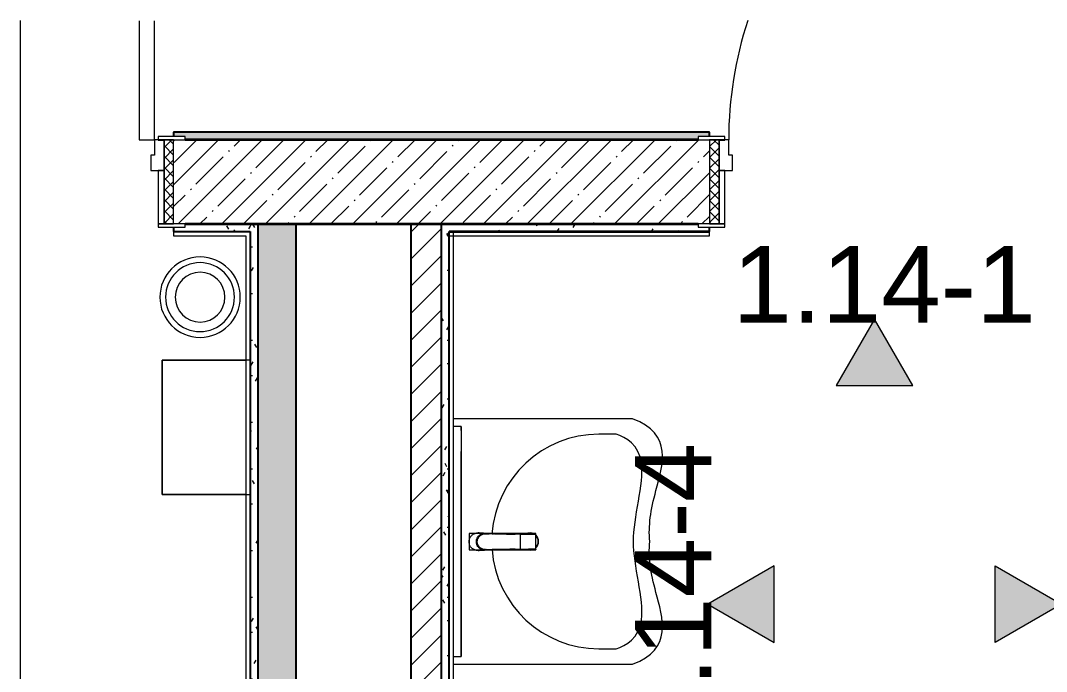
# Model space of a CAD drawing. Header units: millimetres. Extents: x 66053 to 88312, y -1987 to 8211.
# Drawn here: x 66460 to 69140, y 6512 to 8211 of the extents above; entities that cross this region are included whole.
import ezdxf

# ---------------------------------------------------------------- set-up
doc = ezdxf.new("R2010")
doc.units = ezdxf.units.MM
for name, color, linetype, lineweight in [('0-1', 7, 'Continuous', 9), ('A-DOOR', 7, 'Continuous', 9), ('A-DOOR-1', 7, 'Continuous', 13), ('A-DOOR-FRAM', 7, 'Continuous', 13), ('A-DOOR-FRAM-1', 7, 'Continuous', 9), ('G-ANNO-SYMB', 7, 'Continuous', 9), ('I-WALL', 7, 'Continuous', 9), ('P-SANR-FIXT', 7, 'Continuous', 9), ('P-SANR-FIXT-1', 7, 'Continuous', 13), ('Оси', 7, 'Continuous', 9)]:
    doc.layers.add(name, color=color, linetype=linetype, lineweight=lineweight)
for name, color, linetype, lineweight, true_color in [('A-WALL-1', 7, 'Continuous', 35, 0x3c3c3c), ('A-WALL-2', 7, 'Continuous', 25, 0x3c3c3c), ('A-WALL-FNSH-1', 7, 'Continuous', 13, 0x3c3c3c), ('I-FURN-1', 7, 'Continuous', 9, 0xf0f0f0)]:
    doc.layers.add(name, color=color, linetype=linetype, lineweight=lineweight, true_color=true_color)
doc.styles.add('Arial_1', font='arial.ttf', dxfattribs={"height": 200})
pattern_1 = [(0, (0, 0), (121.92, 30.48), [10.058, -81.382, 10.058, -81.382, -487.68]), (0, (0, 0), (121.92, 30.48), [-182.88, 10.058, -172.822, 10.058, -81.382, -213.36]), (0, (0, 0), (121.92, 30.48), [-457.2, 10.058, -50.902, 10.058, -142.342]), (120, (45.72, 15.24), (-87.356454, 90.345817), [10.058, -81.382, 10.058, -81.382, -487.68]), (120, (45.72, 15.24), (-87.356454, 90.345817), [-182.88, 10.058, -172.822, 10.058, -81.382, -213.36]), (120, (45.72, 15.24), (-87.356454, 90.345817), [-457.2, 10.058, -50.902, 10.058, -142.342]), (240, (60.96, 76.2), (-34.563546, -120.825817), [10.058, -81.382, 10.058, -81.382, -487.68]), (240, (60.96, 76.2), (-34.563546, -120.825817), [-182.88, 10.058, -172.822, 10.058, -81.382, -213.36]), (240, (60.96, 76.2), (-34.563546, -120.825817), [-457.2, 10.058, -50.902, 10.058, -142.342])]

# ---------------------------------------------------------------- blocks, each defined once
blk = doc.blocks.new('110_Дверь_СКБ_1Ст_Внутренняя1 - Д-7_л__950x2100h_Туалет-V1-План разверток пом_ 1_14_ Этаж 1')
at = {"layer": 'A-DOOR'}
h = blk.add_hatch(dxfattribs=at)
h.set_pattern_fill('FP_5', color=256, style=0, pattern_type=2)
h.set_pattern_definition([(135, (1826.41, 174.685), (-14.14214, -14.14214), []), (225, (1826.41, 174.685), (14.14214, -14.14214), [])])
h.paths.add_polyline_path([(487.5, -110), (487.5, 110), (462.5, 110), (462.5, -110)])
at = {"layer": 'A-DOOR-1'}
for p, q in [((397.5, 420.5), (397.5, 110)), ((437.5, 110), (437.5, 420.5)), ((397.5, 110), (437.5, 110))]:
    blk.add_line(p, q, dxfattribs=at)
at = {"layer": 'A-DOOR-FRAM'}
for p, q in [((437.5, 110), (437.5, 70)), ((462.5, 110), (437.5, 110)), ((517.5, 118), (447.5, 118)), ((447.5, 118), (447.5, 110)), ((462.5, 110), (447.5, 110)), ((447.5, 110), (447.5, 109)), ((447.5, 110), (517.5, 110)), ((447.5, 109), (462.5, 109)), ((462.5, 30), (462.5, 110)), ((487.5, 110), (462.5, 110)), ((462.5, 110), (462.5, -110)), ((462.5, 109), (462.5, 110)), ((487.5, -110), (487.5, 110)), ((517.5, 110), (517.5, 118)), ((437.5, 70), (427.5, 70)), ((427.5, 70), (427.5, 30)), ((427.5, 30), (462.5, 30)), ((462.5, 30), (447.5, 30)), ((447.5, 30), (447.5, -110)), ((462.5, -110), (462.5, 30)), ((447.5, -110), (462.5, -110)), ((517.5, -110), (447.5, -110)), ((447.5, -110), (447.5, -118)), ((447.5, -118), (517.5, -118)), ((462.5, -110), (487.5, -110)), ((517.5, -118), (517.5, -110))]:
    blk.add_line(p, q, dxfattribs=at)
blk = doc.blocks.new('110_Дверь_СКБ_1Ст_Внутренняя1 - Д-4 _л_ 1100x2100h_су мгн-32399982-План разверток пом_ 1_14_ Этаж 1')
at = {"layer": 'A-DOOR'}
h = blk.add_hatch(dxfattribs=at)
h.set_pattern_fill('FP_6', color=256, style=0, pattern_type=2)
h.set_pattern_definition([(135, (1751.41, 174.685), (-14.14214, -14.14214), []), (225, (1751.41, 174.685), (14.14214, -14.14214), [])])
h.paths.add_polyline_path([(562.5, -110), (562.5, 110), (537.5, 110), (537.5, -110)])
at = {"layer": 'A-DOOR-FRAM-1'}
h = blk.add_hatch(dxfattribs=at)
h.set_pattern_fill('FP_7', color=256, style=0, pattern_type=2)
h.set_pattern_definition([(45, (-371.384, 174.685), (-14.1421, 14.1421), []), (135, (-371.384, 174.685), (-14.1421, -14.1421), [])])
h.paths.add_polyline_path([(-512.5, -110), (-512.5, 110), (-537.5, 110), (-537.5, -110)])
at = {"layer": 'A-DOOR'}
blk.add_arc((512.5, 110), 1000, 161.8707, 180, dxfattribs=at)
at = {"layer": 'A-DOOR-1'}
for p, q in [((472.5, 420.5), (472.5, 110)), ((512.5, 110), (512.5, 420.5)), ((472.5, 110), (512.5, 110))]:
    blk.add_line(p, q, dxfattribs=at)
at = {"layer": 'A-DOOR-FRAM'}
for p, q in [((-497.5, 118), (-567.5, 118)), ((-567.5, 118), (-567.5, 110)), ((-567.5, 110), (-497.5, 110)), ((-512.5, 110), (-537.5, 110)), ((-537.5, 110), (-537.5, -110)), ((-487.5, 110), (-512.5, 110)), ((-512.5, 110), (-512.5, 30)), ((-512.5, -110), (-512.5, 110)), ((-497.5, 110), (-512.5, 110)), ((-512.5, 110), (-512.5, 109)), ((-512.5, 109), (-497.5, 109)), ((-497.5, 110), (-497.5, 118)), ((-497.5, 109), (-497.5, 110)), ((-487.5, 70), (-487.5, 110)), ((512.5, 110), (512.5, 70)), ((537.5, 110), (512.5, 110)), ((592.5, 118), (522.5, 118)), ((522.5, 118), (522.5, 110)), ((537.5, 110), (522.5, 110)), ((522.5, 110), (522.5, 109)), ((522.5, 110), (592.5, 110)), ((522.5, 109), (537.5, 109)), ((537.5, 30), (537.5, 110)), ((562.5, 110), (537.5, 110)), ((537.5, 110), (537.5, -110)), ((537.5, 109), (537.5, 110)), ((562.5, -110), (562.5, 110)), ((592.5, 110), (592.5, 118)), ((-477.5, 70), (-487.5, 70)), ((-477.5, 30), (-477.5, 70)), ((512.5, 70), (502.5, 70)), ((502.5, 70), (502.5, 30)), ((-512.5, 30), (-477.5, 30)), ((-497.5, 30), (-512.5, 30)), ((-512.5, 30), (-512.5, -110)), ((-497.5, -110), (-497.5, 30)), ((502.5, 30), (537.5, 30)), ((537.5, 30), (522.5, 30)), ((522.5, 30), (522.5, -110)), ((537.5, -110), (537.5, 30)), ((-497.5, -110), (-567.5, -110)), ((-567.5, -110), (-567.5, -118)), ((-567.5, -118), (-497.5, -118)), ((-537.5, -110), (-512.5, -110)), ((-512.5, -110), (-497.5, -110)), ((-497.5, -118), (-497.5, -110)), ((522.5, -110), (537.5, -110)), ((592.5, -110), (522.5, -110)), ((522.5, -110), (522.5, -118)), ((522.5, -118), (592.5, -118)), ((537.5, -110), (562.5, -110)), ((592.5, -118), (592.5, -110))]:
    blk.add_line(p, q, dxfattribs=at)
blk = doc.blocks.new('зеркало круглое600д - 1_22д зеркало круглое d600-V3-План разверток пом_ 1_14_ Этаж 1')
at = {"layer": 'I-FURN-1'}
for p, q in [((-300, 0), (300, 0)), ((-300, 0), (-300, -20)), ((-300, -20), (235.1, -20)), ((300, -20), (-300, -20)), ((290.1, -20), (294.2, -20)), ((294.2, -20), (294.2, -20)), ((294.2, -20), (300, -20)), ((300, -20), (300, 0))]:
    blk.add_line(p, q, dxfattribs=at)
blk = doc.blocks.new('сифон - Для раковины-V8-План разверток пом_ 1_14_ Этаж 1')
at = {"layer": 'P-SANR-FIXT-1'}
for radius, start, end in [(22.5, 133.7338, 180), (22.5, 180, 225.6765), (21.5, 136.1578, 180), (21.5, 180, 223.3802), (22.5, 67.2152, 113.0759), (21.5, 72, 108), (22.5, 241.9585, 297.7301), (21.5, 245.8675, 293.8296)]:
    blk.add_arc((0, 0), radius, start, end, dxfattribs=at)
blk = doc.blocks.new('смеситель для раковины - Default-V9-План разверток пом_ 1_14_ Этаж 1')
at = {"layer": '0-1'}
for p, q in [((19.7, 151.6), (-19.8, 151.6)), ((-20.3, 110), (-20.4, 97.4)), ((19.8, 111.8), (-19.8, 111.8)), ((20.4, 97.4), (20.3, 110)), ((-22.8, 3), (-21.8, 15.6)), ((-20.7, 17.2), (-20.7, 16.7)), ((20.8, 16.7), (20.8, 17.2))]:
    blk.add_line(p, q, dxfattribs=at)
at = {"layer": '0-1', "flags": 128}
for points in [[(-19.8, 151.6), (-20, 151.6), (-20.2, 151.6), (-20.3, 151.5), (-20.4, 151.5), (-20.5, 151.4), (-20.6, 151.3), (-20.6, 151.2), (-20.7, 151.1), (-20.7, 151.1), (-20.7, 151), (-20.7, 151), (-20.8, 150.9), (-20.8, 150.6), (-20.8, 149.7), (-20.8, 148.7), (-20.8, 147.7), (-20.9, 146.7), (-20.9, 145.3), (-21.1, 93.2)], [(19.7, 151.6), (20, 151.6), (20.2, 151.6), (20.4, 151.5), (20.5, 151.4), (20.6, 151.3), (20.6, 151.3), (20.7, 151.2), (20.7, 151.1), (20.7, 151.1), (20.7, 151), (20.8, 151), (20.8, 150.9), (20.8, 150.6)], [(-19.8, 111.8), (-19.9, 111.8), (-20, 111.8), (-20.1, 111.8), (-20.1, 111.7), (-20.2, 111.7), (-20.3, 111.6), (-20.3, 111.5), (-20.3, 111.5), (-20.3, 111.4), (-20.3, 111.4), (-20.3, 111.4), (-20.3, 111.3), (-20.3, 111.2), (-20.3, 111), (-20.3, 110.8), (-20.3, 110.6), (-20.3, 110.3), (-20.3, 110)], [(12.1, -0.1), (14.4, 1.7), (18.1, 6.1), (20.4, 11.5), (21.2, 17.2), (21.2, 36.2), (21.1, 56), (21, 111.4)], [(19.8, 111.8), (19.9, 111.8), (20, 111.8), (20.1, 111.8), (20.2, 111.7), (20.2, 111.6), (20.3, 111.6), (20.3, 111.5), (20.3, 111.5), (20.3, 111.4), (20.3, 111.4), (20.3, 111.3), (20.3, 111.1), (20.3, 110.9), (20.3, 110.7), (20.3, 110.4), (20.3, 110)], [(-21.8, 15.6), (-21.7, 19.7), (-21.6, 24.4), (-21.5, 30.8), (-21.4, 37.1), (-21.3, 49.4), (-21.2, 68.8), (-21.1, 88)], [(-18.9, 7.6), (-20, 10.3), (-20.8, 13.1), (-21.1, 18.6), (-21.1, 48.6), (-21.1, 93.2)], [(21.8, 15.6), (22.1, 11.2), (22.8, 3)]]:
    blk.add_lwpolyline(points, dxfattribs=at)
at = {"layer": 'P-SANR-FIXT'}
for p, q in [((21, 151.6), (-21, 151.6)), ((-21, 151.6), (-21, -23)), ((-19.7, 144), (-19.8, 111.7)), ((19.8, 111.7), (19.7, 144)), ((21, -23), (21, 151.6)), ((-21, 19.9), (-20.8, 19.8)), ((-20.4, 22), (-20.8, 19.8)), ((19.4, 12.9), (20.4, 11.1)), ((20.8, 19.8), (20.4, 22)), ((21, 19.9), (20.8, 19.8)), ((20.9, 18.5), (20.8, 19.8)), ((20.9, 18.4), (21.1, 18.4)), ((22.5, 5), (22.9, 0.9)), ((-21, -23), (21, -23)), ((-0.6, -2.8), (0.6, -2.8))]:
    blk.add_line(p, q, dxfattribs=at)
at = {"layer": 'P-SANR-FIXT', "flags": 128}
for points in [[(-21.1, 16.9), (-21.1, 42.2), (-21, 67.6), (-20.8, 118.3), (-20.7, 143.7), (-20.7, 149.4), (-20.8, 150.2), (-20.9, 145.3), (-20.9, 138.9), (-21.1, 88.1)], [(-20.1, 88.1), (-20.1, 99.6), (-20, 111), (-20, 122.4), (-19.9, 133.8), (-19.9, 145.2)], [(19.9, 145.2), (19.9, 138.9), (19.9, 132.6), (20, 126.2), (20, 119.9), (20, 113.5), (20, 107.2), (20.1, 100.8), (20.1, 94.5), (20.1, 88.1)], [(21.1, 88.1), (20.9, 138.9), (20.9, 145.3), (20.8, 150.2), (20.7, 149.4), (20.7, 143.7), (20.8, 118.3), (21, 67.6), (21.1, 42.2), (21.1, 16.9)], [(-21.1, 18.6), (-21.1, 18.6), (-21.1, 18.6), (-21, 18.6), (-21, 18.6), (-21, 18.5), (-20.9, 18.5), (-20.9, 18.5)], [(-21.1, 18.4), (-21.1, 18), (-21.1, 17.6), (-21.1, 17.2), (-21.1, 16.8), (-21.1, 16.4)], [(-20.8, 19.8), (-20.9, 19.2), (-20.9, 18.5)], [(-15.9, 4.1), (-13.1, 1.6), (-9.8, -0.4), (-6.1, -1.8), (-2.1, -2.5), (2.1, -2.5), (6.1, -1.8), (9.8, -0.4), (11.1, 0.3)], [(11.6, 0.6), (13.1, 1.6), (15.9, 4.1)], [(21.1, 16.4), (21.1, 16.8), (21.1, 17.2), (21.1, 17.6), (21.1, 18), (21.1, 18.4)], [(22.9, 0.9), (22.7, 3.2), (22.5, 5.6), (22.3, 7.9), (22.1, 10.8), (21.8, 15.2)], [(0.6, -3.9), (0.3, -3.9), (0.1, -3.9), (-0.1, -3.9), (-0.3, -3.9), (-0.6, -3.9)]]:
    blk.add_lwpolyline(points, dxfattribs=at)
at = {"layer": 'P-SANR-FIXT'}
for centre, major_axis, ratio, start_param, end_param in [((-19.8, 109.7), (-0.5, 0.002), 0.095846, 0.017294, 1.571164), ((19.8, 109.7), (0.5, 0.002), 0.095848, 4.711795, 6.265892), ((0, 17.2), (20.8, 0), 0.98634, 3.038054, 3.141593), ((0, 17.2), (20.8, 0), 0.98634, 3.141593, 3.441377), ((0, 16.7), (20.8, 0), 0.98634, 3.141593, 3.372062), ((0, 16.7), (20.7, 0), 0.98634, 3.571127, 3.769911), ((0, 17.2), (20.8, 0), 0.98634, 3.613983, 5.336037), ((0, 16.7), (20.7, 0), 0.98634, 3.994763, 4.083653), ((0, 16.7), (20.8, 0), 0.98634, 5.376246, 5.846752), ((0, 17.2), (20.8, 0), 0.98634, 5.499139, 5.804813), ((0, 17.2), (-20.8, 0), 0.98634, 2.841808, 3.141593), ((0, 16.7), (20.8, 0), 0.98634, 6.052716, 6.283185), ((0, 17.2), (20.8, 0), 0.98634, 0, 0.103539), ((0, 16.7), (20.7, 0), 0.98634, 4.276566, 4.807479), ((0, 16.7), (20.8, 0), 0.98634, 4.9338, 5.10736)]:
    blk.add_ellipse(centre, major_axis=major_axis, ratio=ratio, start_param=start_param, end_param=end_param, dxfattribs=at)
for points, knots in [([(-19.9, 145.2), (-19.9, 146), (-19.9, 147.4), (-19.8, 149.3), (-19.8, 150.7), (-19.8, 151.5), (-19.8, 151.6), (-19.8, 151.6)], [0, 0, 0, 0, 0.1, 0.2, 0.3, 0.4, 0.4725859, 0.4725859, 0.4725859, 0.4725859]), ([(-19.8, 151.6), (-19.7, 151.6), (-19.7, 151.6), (-19.7, 151.2), (-19.7, 150), (-19.7, 148.3), (-19.7, 146.2), (-19.7, 144.8), (-19.7, 144)], [0.4728347, 0.4728347, 0.4728347, 0.4728347, 0.5, 0.6, 0.7, 0.8, 0.9, 1, 1, 1, 1]), ([(19.7, 144), (19.7, 144.8), (19.7, 146.2), (19.7, 148.3), (19.7, 150), (19.7, 151.2), (19.7, 151.6), (19.7, 151.6), (19.7, 151.6)], [0, 0, 0, 0, 0.1, 0.2, 0.3, 0.4, 0.5, 0.5274121, 0.5274121, 0.5274121, 0.5274121]), ([(19.7, 151.6), (19.8, 151.6), (19.8, 151.5), (19.8, 150.7), (19.8, 149.3), (19.9, 147.4), (19.9, 146), (19.9, 145.2)], [0.5275209, 0.5275209, 0.5275209, 0.5275209, 0.6, 0.7, 0.8, 0.9, 1, 1, 1, 1]), ([(-19.8, 111.8), (-19.8, 111.8), (-19.8, 111.7), (-19.8, 110.9), (-19.8, 110.1), (-19.8, 109.7)], [0.4695548, 0.4695548, 0.4695548, 0.4695548, 0.6, 0.8, 1, 1, 1, 1]), ([(19.8, 109.7), (19.8, 110.1), (19.8, 110.9), (19.8, 111.7), (19.8, 111.8), (19.8, 111.8)], [0, 0, 0, 0, 0.2, 0.4, 0.5304748, 0.5304748, 0.5304748, 0.5304748]), ([(-21.1, 88.1), (-21.1, 85.7), (-21.1, 82.2), (-21.1, 77.5), (-21.2, 73.9), (-21.2, 70.4), (-21.2, 66.8), (-21.2, 63.9), (-21.2, 61.5), (-21.2, 59.8), (-21.2, 58), (-21.2, 55.7), (-21.3, 52.8), (-21.3, 49.3), (-21.3, 46), (-21.3, 42.6), (-21.4, 39.4), (-21.4, 36.2), (-21.5, 32.2), (-21.5, 27.5), (-21.7, 20.9), (-21.8, 17.2), (-21.8, 15.2)], [0, 0, 0, 0, 0.083333, 0.125, 0.166667, 0.208333, 0.25, 0.291667, 0.3125, 0.333333, 0.354167, 0.375, 0.416667, 0.458333, 0.5, 0.541667, 0.583333, 0.625, 0.666667, 0.75, 0.833333, 1, 1, 1, 1]), ([(-20.4, 97.4), (-20.4, 91.1), (-20.5, 81.8), (-20.6, 69.7), (-20.6, 60), (-20.7, 52.6), (-20.8, 47.4), (-20.8, 45.2), (-20.8, 43.5), (-20.9, 41.8), (-20.9, 39.8), (-20.9, 37.7), (-20.9, 36.2), (-20.9, 35.4), (-21, 34.1), (-21, 32.6), (-21, 31), (-21, 29.7), (-21, 28.6), (-21, 27.7), (-21, 26.8), (-21.1, 25.6), (-21.1, 22.9), (-21.1, 20.4), (-21.1, 18.4)], [0, 0, 0, 0, 0.222222, 0.333333, 0.444444, 0.583333, 0.618056, 0.652778, 0.670139, 0.6875, 0.722222, 0.756944, 0.774306, 0.782986, 0.791667, 0.826389, 0.84375, 0.861111, 0.878472, 0.887153, 0.895833, 0.913194, 0.930556, 1, 1, 1, 1]), ([(-20.5, 43.6), (-20.5, 44.1), (-20.5, 44.9), (-20.5, 45.9), (-20.4, 46.5), (-20.4, 47), (-20.4, 47.6), (-20.3, 48.2), (-20.3, 49.3), (-20.3, 50.8), (-20.3, 52.7), (-20.3, 54.8), (-20.2, 57.1), (-20.2, 60.5), (-20.1, 67), (-20, 78.4), (-19.9, 90.5), (-19.9, 97.4)], [0.3665203, 0.3665203, 0.3665203, 0.3665203, 0.3928571, 0.4107143, 0.4196429, 0.4285714, 0.4375, 0.4464286, 0.4642857, 0.5, 0.5357143, 0.5714286, 0.6071429, 0.6428571, 0.7142857, 0.8571429, 1, 1, 1, 1]), ([(19.9, 97.4), (19.9, 90.5), (20, 78.4), (20.1, 66.9), (20.2, 60.3), (20.3, 57), (20.3, 54.6), (20.3, 52.6), (20.3, 50.7), (20.3, 49.2), (20.4, 48.1), (20.4, 47.4), (20.4, 46.9), (20.4, 46.4), (20.4, 45.8), (20.4, 44.6), (20.4, 43), (20.4, 41.3), (20.5, 40), (20.5, 39.2), (20.6, 38.5), (20.7, 37.9), (20.7, 37.5)], [0, 0, 0, 0, 0.1428571, 0.2857143, 0.3571429, 0.3928571, 0.4285714, 0.4642857, 0.5, 0.5357143, 0.5535714, 0.5625, 0.5714286, 0.5803571, 0.5892857, 0.6071429, 0.6428571, 0.6785714, 0.6964286, 0.7053571, 0.7142857, 0.7301718, 0.7301718, 0.7301718, 0.7301718]), ([(20.1, 88.1), (20.1, 88.2), (20.2, 88.3), (20.4, 88.2), (20.5, 88), (20.6, 87.8), (20.7, 87.5), (20.7, 87.3), (20.8, 87.1), (20.9, 87), (20.9, 86.8), (20.9, 86.7)], [0, 0, 0, 0, 0.1, 0.19375, 0.25, 0.3, 0.35, 0.4, 0.45, 0.525, 0.575, 0.575, 0.575, 0.575]), ([(21.1, 18.4), (21.1, 19.2), (21.1, 20.8), (21.1, 23.1), (21.1, 25), (21.1, 26.5), (21, 27.6), (21, 28.6), (21, 30), (21, 31.7), (21, 33.4), (21, 34.6), (20.9, 35.2), (20.9, 35.7), (20.9, 36.3), (20.9, 36.9), (20.9, 38.1), (20.9, 39.8), (20.9, 41.4), (20.8, 42.8), (20.8, 44.1), (20.8, 45.8), (20.8, 48.6), (20.7, 53.5), (20.6, 60.7), (20.6, 68.9), (20.5, 76.5), (20.5, 85.7), (20.4, 92.7), (20.4, 97.4)], [0, 0, 0, 0, 0.027778, 0.055556, 0.083333, 0.097222, 0.111111, 0.125, 0.138889, 0.166667, 0.194444, 0.208333, 0.215278, 0.222222, 0.229167, 0.236111, 0.25, 0.277778, 0.305556, 0.319444, 0.333333, 0.361111, 0.388889, 0.444444, 0.555556, 0.666667, 0.75, 0.833333, 1, 1, 1, 1]), ([(21.8, 15.2), (21.8, 16.4), (21.7, 19.4), (21.6, 24.2), (21.5, 28.2), (21.5, 30.6), (21.5, 32.4), (21.4, 34.1), (21.4, 35.8), (21.4, 37.3), (21.4, 38.7), (21.4, 39.8), (21.4, 41), (21.3, 42.6), (21.3, 44.7), (21.3, 47.5), (21.3, 50.9), (21.2, 55.1), (21.2, 60), (21.2, 65.1), (21.2, 69.9), (21.2, 74.5), (21.1, 80.6), (21.1, 85.1), (21.1, 88.1)], [0, 0, 0, 0, 0.142857, 0.285714, 0.357143, 0.392857, 0.428571, 0.464286, 0.5, 0.535714, 0.553571, 0.571429, 0.589286, 0.607143, 0.642857, 0.678571, 0.714286, 0.75, 0.785714, 0.821429, 0.857143, 0.892857, 0.928571, 1, 1, 1, 1]), ([(-21, 19.9), (-21, 20.5), (-20.9, 21.9), (-20.9, 23.9), (-20.9, 25.6), (-20.9, 26.9), (-20.9, 27.6), (-20.9, 28.1), (-20.9, 28.7), (-20.9, 29.4), (-21, 30.9), (-21, 33.1), (-21, 35.5), (-20.9, 37.4), (-20.9, 38.5), (-20.8, 39.3), (-20.7, 40.1), (-20.7, 40.7), (-20.6, 41.2), (-20.6, 41.3)], [0, 0, 0, 0, 0.0357143, 0.0714286, 0.1071429, 0.125, 0.1339286, 0.1428571, 0.1517857, 0.1607143, 0.1785714, 0.2142857, 0.25, 0.2678571, 0.2857143, 0.2946429, 0.3035714, 0.3214286, 0.3257253, 0.3257253, 0.3257253, 0.3257253]), ([(20.9, 33.9), (20.9, 33.6), (20.9, 32.5), (20.9, 30.9), (20.9, 29.2), (20.9, 28.3), (20.9, 27.5), (20.9, 26.8), (20.9, 25.6), (20.9, 23.9), (21, 21.9), (21, 20.5), (21, 19.9)], [0.7766981, 0.7766981, 0.7766981, 0.7766981, 0.7857143, 0.8214286, 0.8392857, 0.8571429, 0.8660714, 0.875, 0.8928571, 0.9285714, 0.9642857, 1, 1, 1, 1]), ([(-21.8, 15.2), (-21.9, 13.9), (-22, 12.1), (-22.1, 10.1), (-22.2, 8.7), (-22.3, 7.5), (-22.4, 6.6), (-22.5, 5.7), (-22.6, 4.8), (-22.7, 3.8), (-22.8, 2.5), (-22.9, 1.5), (-22.9, 0.9)], [0, 0, 0, 0, 0.166667, 0.25, 0.333333, 0.416667, 0.5, 0.583333, 0.666667, 0.75, 0.833333, 1, 1, 1, 1]), ([(22.9, 0.3), (22.9, -2.5), (22.3, -6.4), (20, -11.4), (17.7, -14.7), (14.9, -17.6), (11.6, -20), (7.9, -21.7), (4.5, -22.6), (1.5, -23), (-1.9, -23), (-6, -22.4), (-10, -20.8), (-12.8, -19.1), (-14.8, -17.5), (-16.7, -15.8), (-18.8, -13.3), (-21.9, -8.1), (-22.9, -3.2), (-22.9, 0.3)], [0, 0, 0, 0, 0.111111, 0.166667, 0.222222, 0.277778, 0.333333, 0.388889, 0.444444, 0.479167, 0.513889, 0.583333, 0.652778, 0.6875, 0.722222, 0.756944, 0.791667, 0.861111, 1, 1, 1, 1]), ([(-21, 19.9), (-21, 19.7), (-21, 19.5), (-21.1, 19.2), (-21.1, 18.9), (-21.1, 18.7), (-21.1, 18.6)], [0, 0, 0, 0, 0.333333, 0.5, 0.666667, 1, 1, 1, 1]), ([(-0.6, -3.9), (-1.6, -3.9), (-3.8, -3.7), (-7, -2.8), (-10, -1.5), (-12.8, 0.2), (-15.2, 2.3), (-17.3, 4.8), (-18.7, 7.1), (-19.6, 9), (-20.1, 10.6), (-20.6, 12.1), (-21, 14.3), (-21.1, 15.9), (-21.1, 16.9)], [0, 0, 0, 0, 0.1, 0.2, 0.3, 0.4, 0.5, 0.6, 0.7, 0.75, 0.8, 0.85, 0.9, 1, 1, 1, 1]), ([(-21.1, 16.4), (-21.1, 14.3), (-20.4, 11.1), (-18.7, 7.6), (-17.5, 5.8), (-16.4, 4.5), (-15.2, 3.2), (-13.9, 2.1), (-12.5, 1), (-10.9, 0.1), (-9.2, -0.7), (-6.9, -1.7), (-3.8, -2.5), (0, -2.8), (3.8, -2.5), (6.9, -1.7), (9, -0.9), (10.1, -0.3), (10.6, 0), (10.9, 0.1)], [0, 0, 0, 0, 0.1111111, 0.1666667, 0.1944444, 0.2222222, 0.25, 0.2777778, 0.3055556, 0.3333333, 0.3611111, 0.3888889, 0.4444444, 0.5, 0.5555556, 0.6111111, 0.6388889, 0.6527778, 0.6666667, 0.6666667, 0.6666667, 0.6666667]), ([(-20.8, 14.6), (-20.7, 14.1), (-20.6, 12.9), (-20.2, 11.6), (-20, 10.9)], [0, 0, 0, 0, 0.4, 1, 1, 1, 1]), ([(-20, 10.9), (-19.6, 9.8), (-18.5, 7.4), (-17, 5.2), (-15.9, 4.1)], [0, 0, 0, 0, 0.444444, 1, 1, 1, 1]), ([(21.1, 16.9), (21.1, 15.9), (21, 13.7), (20.2, 10.6), (19, 7.6), (16.7, 3.9), (12.9, 0), (7.1, -3.1), (2.7, -3.9), (0.6, -3.9)], [0, 0, 0, 0, 0.1, 0.2, 0.3, 0.4, 0.6, 0.8, 1, 1, 1, 1]), ([(11.7, 0.6), (11.9, 0.7), (12.7, 1.2), (13.9, 2), (15, 3), (15.8, 3.8), (16.4, 4.5), (17, 5.2), (17.7, 6.2), (18.6, 7.6), (19.3, 9), (19.7, 9.9), (19.9, 10.5), (20, 10.9), (20.2, 11.2), (20.3, 11.7), (20.6, 12.6), (20.8, 13.8), (21, 15.1), (21.1, 16), (21.1, 16.4)], [0.6805556, 0.6805556, 0.6805556, 0.6805556, 0.6944444, 0.7222222, 0.75, 0.7638889, 0.7777778, 0.7916667, 0.8055556, 0.8333333, 0.8611111, 0.875, 0.8819444, 0.8888889, 0.8958333, 0.9027778, 0.9166667, 0.9444444, 0.9722222, 1, 1, 1, 1]), ([(15.9, 4.1), (16.7, 5), (18.4, 7.2), (19.5, 9.5), (20, 10.9)], [0, 0, 0, 0, 0.444444, 1, 1, 1, 1]), ([(20, 10.9), (20.2, 11.4), (20.5, 12.7), (20.7, 13.9), (20.8, 14.6)], [0, 0, 0, 0, 0.444444, 1, 1, 1, 1]), ([(-0.6, -3.9), (-0.6, -3.9), (-0.6, -3.7), (-0.6, -3.5), (-0.6, -3.1), (-0.6, -2.9), (-0.6, -2.8)], [0, 0, 0, 0, 0.363636, 0.545455, 0.727273, 1, 1, 1, 1]), ([(0.6, -3.9), (0.6, -3.9), (0.6, -3.7), (0.6, -3.5), (0.6, -3.1), (0.6, -2.9), (0.6, -2.8)], [0, 0, 0, 0, 0.363636, 0.545455, 0.727273, 1, 1, 1, 1])]:
    blk.add_open_spline(points, degree=3, knots=knots, dxfattribs=at)
for points in [[(-19.8, 111.8), (-19.8, 111.8), (-19.8, 111.8), (-19.8, 111.8)], [(19.8, 111.8), (19.8, 111.8), (19.8, 111.8), (19.8, 111.8)], [(-20.1, 88.1), (-20.4, 88.2), (-20.6, 88.2), (-20.8, 88.2)], [(-20, 85.7), (-20.1, 86.5), (-20.1, 87.3), (-20.1, 88.1)], [(20.1, 88.1), (20.1, 87.3), (20.1, 86.5), (20, 85.7)], [(-22.9, 0.9), (-22.9, 2.2), (-22.8, 3.6), (-22.6, 4.9)], [(-21.8, 15.2), (-21.8, 16.4), (-21.7, 17.6), (-21.4, 18.8)], [(-20.9, 18.4), (-21, 18.4), (-21.1, 18.4), (-21.1, 18.5)], [(-20.4, 22.5), (-20.7, 21.7), (-20.9, 20.8), (-21, 19.9)], [(-21, 20.1), (-20.8, 20.9), (-20.5, 21.6), (-20.2, 22.3)], [(-20.9, 18.3), (-20.9, 17.7), (-20.9, 16.5), (-20.8, 15.2), (-20.8, 14.6)], [(20.7, 19.9), (20.7, 17.5), (19.9, 12.6), (16.3, 6), (10.7, 1.1), (3.8, -1.6), (-3.7, -1.6), (-10.7, 1.1), (-16.3, 6), (-19.9, 12.6), (-20.7, 17.5), (-20.7, 19.9)], [(-20.4, 11.1), (-20.1, 11.7), (-19.8, 12.3), (-19.4, 12.9)], [(20.2, 22.3), (21.2, 20.1), (21.8, 17.6), (21.8, 15.2)], [(21, 19.9), (20.9, 20.8), (20.7, 21.7), (20.4, 22.5)], [(20.8, 14.6), (20.8, 15.2), (20.9, 16.5), (20.9, 17.8), (20.9, 18.4)], [(21.1, 18.5), (21.1, 18.5), (21, 18.5), (20.9, 18.5)], [(21.1, 18.5), (21.1, 18.6), (21.1, 18.7), (21.1, 18.9), (21.1, 19.2), (21.1, 19.4), (21, 19.6), (21, 19.8), (21, 19.9)], [(-1.9, -2.7), (-1.4, -2.7), (-1, -2.7), (-0.6, -2.8)]]:
    blk.add_open_spline(points, degree=3, dxfattribs=at)
blk = doc.blocks.new('мусорная корзина - Round_ Metal-30590745-План разверток пом_ 1_14_ Этаж 1')
at = {"layer": 'P-SANR-FIXT'}
for radius, start, end in [(105, 0, 180), (90, 360, 180), (65, 0, 180), (105, 180, 360), (90, 180, 360), (65, 180, 360)]:
    blk.add_arc((0, 0), radius, start, end, dxfattribs=at)
blk = doc.blocks.new('SND_Умывальник МГН_Jika - гибкая подводка_ 640х550х165 PN6_3_ ХВ_ГВ накидная гайка BP DN15_ К-гл_кон_ П DN 50-31405023-План разверток пом_ 1_14_ Этаж 1')
at = {"layer": 'P-SANR-FIXT'}
for p, q in [((-320, 468), (-320, 0)), ((320, 0), (320, 468)), ((-280, 425), (-280, 380)), ((280, 380), (280, 425))]:
    blk.add_line(p, q, dxfattribs=at)
for start, end in [(180, 265.9822), (274.2323, 360)]:
    blk.add_arc((0, 380), 280, start, end, dxfattribs=at)
for points, knots in [([(0, 512.9), (-41.2, 508.8), (-131.1, 523.5), (-281.1, 574.8), (-320, 468)], [-0.715552, -0.715552, -0.715552, -0.715552, -0.3972744, 0, 0, 0, 0]), ([(320, 468), (281.1, 574.8), (131.1, 523.5), (41.2, 508.8), (0, 512.9)], [-0.715552, -0.715552, -0.715552, -0.715552, -0.3182776, 0, 0, 0, 0]), ([(0, 470), (-61.7, 470), (-229.3, 523.4), (-272.8, 450.8), (-280, 425)], [0, 0, 0, 0, 0.3523534, 0.6664917, 0.6664917, 0.6664917, 0.6664917]), ([(280, 425), (272.8, 450.8), (229.3, 523.4), (61.7, 470), (0, 470)], [0, 0, 0, 0, 0.3141383, 0.6664917, 0.6664917, 0.6664917, 0.6664917])]:
    blk.add_open_spline(points, degree=3, knots=knots, dxfattribs=at)
blk = doc.blocks.new('Фасад - Марка фасада_Указатель-25386507-План разверток пом_ 1_14_ Этаж 1')
at = {"layer": 'G-ANNO-SYMB'}
blk.add_hatch(color=256, dxfattribs=at).paths.add_polyline_path([(-1, 0), (0, 1.732), (1, 0), (0, 0)])
for p, q in [((0, 1.732), (-1, 0)), ((1, 0), (0, 1.732)), ((-1, 0), (0, 0)), ((0, 0), (1, 0))]:
    blk.add_line(p, q, dxfattribs=at)

msp = doc.modelspace()

# ---------------------------------------------------------------- hatches: boundary and pattern name
at = {"layer": 'I-WALL'}
h = msp.add_hatch(dxfattribs=at)
h.set_pattern_fill('FP_8', color=256, style=0, pattern_type=2)
h.set_pattern_definition(pattern_1)
h.paths.add_polyline_path([(70680, 7900), (70680, 7908), (70710, 7908), (70710, 7920), (69360, 7920), (69360, 7908), (69390, 7908), (69390, 7900), (70649.6, 7900)])
h.paths.add_polyline_path([(68230, 7900), (68230, 7908), (68260, 7908), (68260, 7920), (66860, 7920), (66860, 7908), (66890, 7908), (66890, 7900), (67497.5, 7900)])
h = msp.add_hatch(dxfattribs=at)
h.set_pattern_fill('FP_1', color=256, style=0, pattern_type=2)
h.set_pattern_definition([(45, (0, 0), (-57.02463, 57.02463), []), (45, (57.025, 0), (-57.02463, 57.02463), [100.806, -20.161, 3.353, -16.808])])
h.paths.add_polyline_path([(70420, 7680), (70710, 7680), (70710, 7900), (69360, 7900), (69360, 7680), (70334.4, 7680)])
h.paths.add_polyline_path([(67497.5, 7680), (68260, 7680), (68260, 7900), (66860, 7900), (66860, 7680), (67480, 7680)])
h = msp.add_hatch(dxfattribs=at)
h.set_pattern_fill('FP_8', color=256, style=0, pattern_type=2)
h.set_pattern_definition(pattern_1)
h.paths.add_polyline_path([(66890, 7660), (67060, 7660), (67060, 7680), (66890, 7680), (66890, 7672), (66860, 7672), (66860, 7660), (66867.1, 7660)])
h = msp.add_hatch(dxfattribs=at)
h.set_pattern_fill('FP_8', color=256, style=0, pattern_type=2)
h.set_pattern_definition(pattern_1)
h.paths.add_polyline_path([(67074.6, 4801.7), (67080, 4801.7), (67080, 7680), (67060, 7680), (67060, 4801.7)])
h = msp.add_hatch(dxfattribs=at)
h.set_pattern_fill('FP_3', color=256, style=0, pattern_type=2)
h.set_pattern_definition([(135, (0, 0), (-75.43415, -75.43415), [106.68, -17.78, 3.556, -17.78]), (135, (0, 75.39), (-75.43415, -75.43415), []), (50, (0, 0), (127.52922, -11.15758), [13.335, -146.685]), (355, (0, 0), (-24.66966, 133.74002), [10.668, -117.348]), (100.451, (10.63, -0.93), (102.85973, 122.58178), [11.333, -124.663]), (46.184, (0, 35.56), (189.75516, -29.43036), [20.002, -220.027]), (96.636, (15.81, 33.1), (166.1822, 173.1996), [17, -186.995]), (351.184, (0, 35.56), (166.18393, 173.1976), [16.002, -176.022]), (21, (17.78, 26.67), (106.13027, -71.58603), [13.335, -146.685]), (326, (17.78, 26.67), (43.26188, 128.93175), [10.668, -117.348]), (71.451, (26.62, 20.7), (149.39198, 57.34505), [11.333, -124.663]), (37.5, (0, 0), (2.162228, 59.188357), [3.353, -112.573, 3.353, -115.773, -117.792]), (37.5, (0, 0), (2.162228, 59.188357), [-235.052, 3.353, -114.44]), (7.5, (0, 0), (46.77386, 70.12615), [3.353, -64.567, 3.353, -109.906, -44.894]), (7.5, (0, 0), (46.77386, 70.12615), [-181.178, 3.353, -41.542]), (327.5, (-39.65, 0), (94.91367, -4.010093), [3.353, -41.097, 3.353, -135.331, -184.023]), (327.5, (-39.65, 0), (94.91367, -4.010093), [-183.134, 3.353, -180.67]), (317.5, (-57.43, 0), (103.69057, 17.79882), [3.353, -54.432, 3.353, -88.748, -130.683]), (317.5, (-57.43, 0), (103.69057, 17.79882), [-149.885, 3.353, -127.33])])
h.paths.add_polyline_path([(67080, 4801.7), (67180, 4801.7), (67180, 7680), (67080, 7680), (67080, 5014.7)])
h = msp.add_hatch(dxfattribs=at)
h.set_pattern_fill('FP_2', color=256, style=0, pattern_type=2)
h.set_pattern_definition([(45, (0, 0), (-35.35534, 35.35534), [])])
h.paths.add_polyline_path([(67560, 4801.7), (67560, 7680), (67480, 7680), (67480, 4801.7), (67529.6, 4801.7)])
h = msp.add_hatch(dxfattribs=at)
h.set_pattern_fill('FP_8', color=256, style=0, pattern_type=2)
h.set_pattern_definition(pattern_1)
h.paths.add_polyline_path([(67580, 5425), (67580, 7680), (67560, 7680), (67560, 5425)])
h = msp.add_hatch(dxfattribs=at)
h.set_pattern_fill('FP_8', color=256, style=0, pattern_type=2)
h.set_pattern_definition(pattern_1)
h.paths.add_polyline_path([(69940, 7660), (69940, 7680), (69390, 7678.9), (69390, 7672), (69360, 7672), (69360, 7660), (69920, 7660)])
h.paths.add_polyline_path([(68230, 7660), (68260, 7660), (68260, 7672), (68230, 7672), (68230, 7680), (67580, 7680), (67580, 7660), (67593, 7660)])

# ---------------------------------------------------------------- linework, layer by layer
at = {"layer": 'A-WALL-1'}
for p, q in [((68230, 7900), (66890, 7900)), ((66890, 7680), (68230, 7680)), ((67580, 7680), (68230, 7680))]:
    msp.add_line(p, q, dxfattribs=at)
at = {"layer": 'A-WALL-2'}
for p, q in [((68260, 7920), (66860, 7920)), ((66860, 7920), (66860, 7908)), ((68260, 7908), (68260, 7920)), ((66890, 7900), (68230, 7900)), ((66860, 7672), (66860, 7660)), ((67080, 7680), (67080, 4801.7)), ((67180, 4801.7), (67180, 7680)), ((67480, 7680), (67480, 4801.7)), ((67560, 5405), (67560, 7680)), ((68260, 7660), (68260, 7672)), ((66860, 7660), (67060, 7660)), ((67060, 7660), (67060, 4801.7)), ((67580, 5425), (67580, 7660)), ((68260, 7660), (67580, 7660))]:
    msp.add_line(p, q, dxfattribs=at)
at = {"layer": 'A-WALL-FNSH-1'}
for p, q in [((68260, 7921), (66860, 7921)), ((66860, 7921), (66860, 7920)), ((68260, 7920), (68260, 7921)), ((66860, 7660), (66860, 7649)), ((66860, 7649), (67049, 7649)), ((67049, 7649), (67049, 4801.7)), ((67580, 7649), (68260, 7649)), ((67581, 7659), (68260, 7659)), ((67581, 5426), (67581, 7659)), ((67591, 7145.3), (67591, 7660)), ((68260, 7649), (68260, 7660)), ((67591, 5425), (67591, 7145.3))]:
    msp.add_line(p, q, dxfattribs=at)
at = {"layer": 'I-FURN-1'}
for p, q in [((67060, 7324), (66830, 7324)), ((66830, 7324), (66830, 6974)), ((66830, 7324), (67049, 7324)), ((66830, 6974), (66830, 7324)), ((67060, 6974), (67060, 7324)), ((66830, 6974), (67060, 6974)), ((67049, 6974), (66830, 6974))]:
    msp.add_line(p, q, dxfattribs=at)
at = {"layer": 'Оси'}
msp.add_line((66460, 5848.4), (66460, 8211), dxfattribs=at)

# ---------------------------------------------------------------- block references
at = {"layer": 'A-DOOR'}
for name, p in [('110_Дверь_СКБ_1Ст_Внутренняя1 - Д-7_л__950x2100h_Туалет-V1-План разверток пом_ 1_14_ Этаж 1', (66372.5, 7790)), ('110_Дверь_СКБ_1Ст_Внутренняя1 - Д-4 _л_ 1100x2100h_су мгн-32399982-План разверток пом_ 1_14_ Этаж 1', (68797.5, 7790))]:
    msp.add_blockref(name, p, dxfattribs=at)
at = {"layer": 'G-ANNO-SYMB', "xscale": 99.99999999999993, "yscale": 99.99999999999993, "zscale": 99.99999999999993}
msp.add_blockref('Фасад - Марка фасада_Указатель-25386507-План разверток пом_ 1_14_ Этаж 1', (68690.8, 7258.3), dxfattribs=at)
at = {"layer": 'G-ANNO-SYMB', "xscale": 99.99999999999993, "yscale": 99.99999999999993, "zscale": 99.99999999999993, "rotation": 89.99999999999962}
msp.add_blockref('Фасад - Марка фасада_Указатель-25386507-План разверток пом_ 1_14_ Этаж 1', (68428.9, 6687.4), dxfattribs=at)
at = {"layer": 'G-ANNO-SYMB', "extrusion": (0, 0, -1), "xscale": 99.99999999999993, "yscale": 99.99999999999993, "zscale": 99.99999999999993, "rotation": 90.00000000000001}
msp.add_blockref('Фасад - Марка фасада_Указатель-25386507-План разверток пом_ 1_14_ Этаж 1', (-69005.9, 6687.4), dxfattribs=at)
at = {"layer": 'I-FURN-1', "rotation": 89.99999999999997}
msp.add_blockref('зеркало круглое600д - 1_22д зеркало круглое d600-V3-План разверток пом_ 1_14_ Этаж 1', (67591, 6851), dxfattribs=at)
at = {"layer": 'P-SANR-FIXT'}
msp.add_blockref('мусорная корзина - Round_ Metal-30590745-План разверток пом_ 1_14_ Этаж 1', (66929, 7489), dxfattribs=at)
for name, p, rotation in [('SND_Умывальник МГН_Jika - гибкая подводка_ 640х550х165 PN6_3_ ХВ_ГВ накидная гайка BP DN15_ К-гл_кон_ П DN 50-31405023-План разверток пом_ 1_14_ Этаж 1', (67591, 6851), 270.0000000000037), ('смеситель для раковины - Default-V9-План разверток пом_ 1_14_ Этаж 1', (67654.7, 6850.5), 269.9999999999996), ('сифон - Для раковины-V8-План разверток пом_ 1_14_ Этаж 1', (67791, 6851.1), 180)]:
    msp.add_blockref(name, p, dxfattribs=dict(at, rotation=rotation))

# ---------------------------------------------------------------- texts
at = {"layer": 'G-ANNO-SYMB', "insert": (68320, 7622.1), "char_height": 200, "width": 978.059, "attachment_point": 1, "style": 'Arial_1'}
msp.add_mtext('1.14-1', dxfattribs=at)
at = {"layer": 'G-ANNO-SYMB', "insert": (68065.1, 6316.6), "char_height": 200, "width": 978.059, "attachment_point": 1, "rotation": 90, "style": 'Arial_1'}
msp.add_mtext('1.14-4', dxfattribs=at)

doc.saveas('drawing.dxf')
